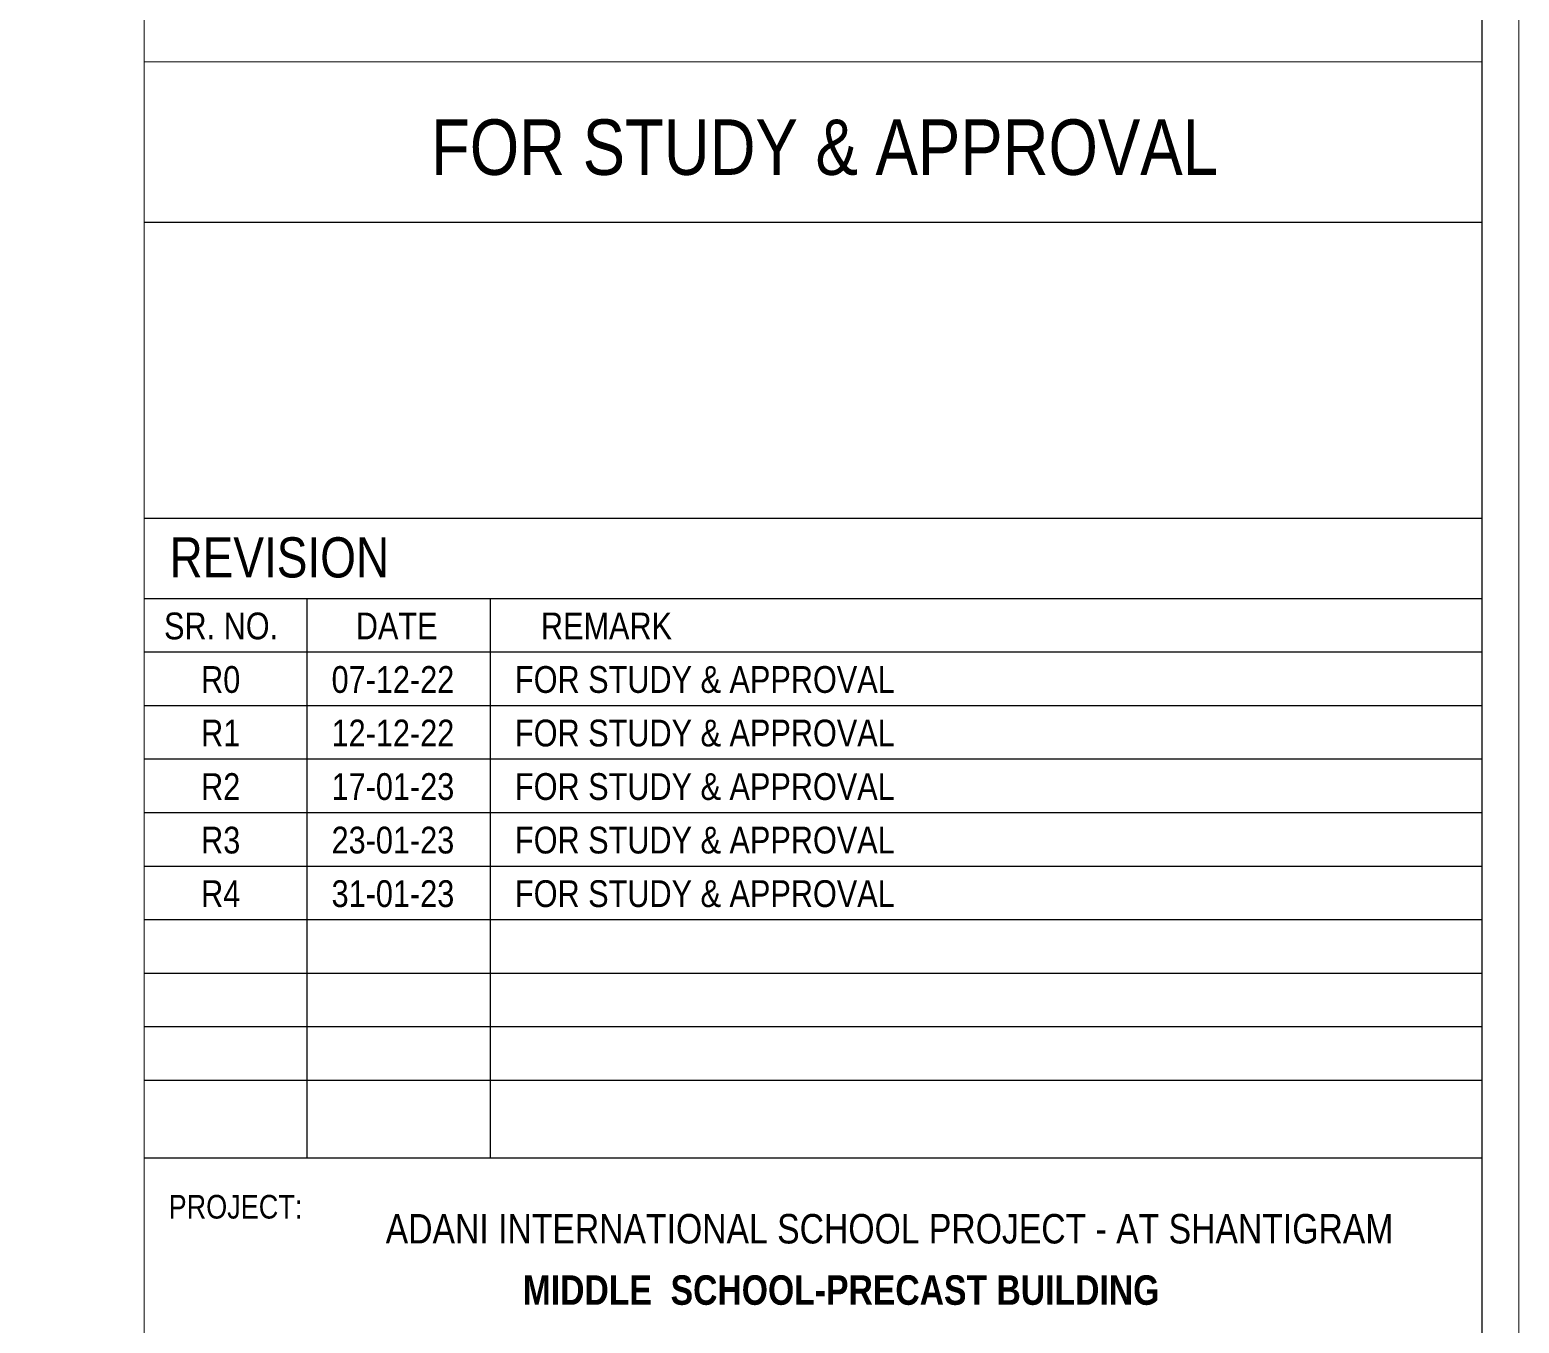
# Model space of a CAD drawing. Header units: millimetres. Extents: x 1112055 to 3390982, y -148532 to 766891.
# Drawn here: x 3188735 to 3203856, y 336356 to 349481 of the extents above; entities that cross this region are included whole.
import ezdxf

# ---------------------------------------------------------------- set-up
doc = ezdxf.new("R2010")
doc.units = ezdxf.units.MM
doc.layers.add('B TITLE BLOCK', color=250, linetype='Continuous', lineweight=0)
doc.layers.add('tb text', color=7, linetype='Continuous', lineweight=13)
doc.layers.add('FORMAT TEXT', color=7, linetype='Continuous')
doc.styles.add('SWINC', font='swissc.ttf')

msp = doc.modelspace()

# ---------------------------------------------------------------- linework, layer by layer
at = {"layer": 'B TITLE BLOCK', "color": 250, "lineweight": 0}
for p, q in [((3203478.2, 347526.9), (3189895.8, 347526.9)), ((3203478.2, 344523.1), (3189895.8, 344523.1)), ((3203478.2, 343708.1), (3189895.8, 343708.1)), ((3191548, 343708.1), (3191548, 338032)), ((3193409.8, 343708.1), (3193409.8, 338032)), ((3203478.2, 343164.8), (3189895.8, 343164.8)), ((3203478.2, 342621.5), (3189895.8, 342621.5)), ((3203478.2, 342078.2), (3189895.8, 342078.2)), ((3203478.2, 341534.9), (3189895.8, 341534.9)), ((3203478.2, 340991.7), (3189895.8, 340991.7)), ((3203478.2, 340448.4), (3189895.8, 340448.4)), ((3203478.2, 339905.1), (3189895.8, 339905.1)), ((3203478.2, 339361.8), (3189895.8, 339361.8)), ((3203478.2, 338818.5), (3189895.8, 338818.5))]:
    msp.add_line(p, q, dxfattribs=at)
at = {"layer": 'B TITLE BLOCK', "color": 1, "const_width": 8.39}
msp.add_lwpolyline([(3096454.4, 376187.5), (3096454.4, 300377.5), (3203851.9, 300377.5), (3203851.9, 376187.5)], close=True, dxfattribs=at)
at = {"layer": 'B TITLE BLOCK', "color": 250, "lineweight": 0}
for points, const_width in [([(3096828.1, 375813.7), (3096828.1, 300751.2), (3203478.2, 300751.2), (3203478.2, 375813.7)], 8.39), ([(3189895.8, 300751.2), (3203478.2, 300751.2), (3203478.2, 375813.7), (3189895.8, 375813.7)], 11.3), ([(3203478.2, 349156.8), (3189895.8, 349156.8), (3189895.8, 338032), (3203478.2, 338032)], 11.3)]:
    msp.add_lwpolyline(points, close=True, dxfattribs=dict(at, const_width=const_width))

# ---------------------------------------------------------------- texts
at = {"layer": 'FORMAT TEXT', "style": 'SWINC'}
msp.add_text('REVISION', height=407.47, dxfattribs=at).set_placement((3190153.1, 343923.6))
at = {"layer": 'FORMAT TEXT', "lineweight": 15, "style": 'SWINC'}
for s, p in [('SR. NO.', (3190097.9, 343295.8)), ('DATE', (3192045.1, 343295.8)), ('REMARK', (3193924.4, 343295.8))]:
    msp.add_text(s, height=271.65, dxfattribs=at).set_placement(p)
at = {"layer": 'FORMAT TEXT', "color": 252, "lineweight": 15, "style": 'SWINC'}
for s, height, p in [('R0', 271.65, (3190474.2, 342752.5)), ('07-12-22', 271.65, (3191798.8, 342752.5)), ('FOR STUDY & APPROVAL', 271.647, (3193660.6, 342752.5)), ('R1', 271.65, (3190474.2, 342209.2)), ('12-12-22', 271.65, (3191798.8, 342209.2)), ('FOR STUDY & APPROVAL', 271.647, (3193660.6, 342209.2)), ('R2', 271.65, (3190474.2, 341665.9)), ('17-01-23', 271.65, (3191798.8, 341665.9)), ('FOR STUDY & APPROVAL', 271.647, (3193660.6, 341665.9)), ('R3', 271.65, (3190474.2, 341122.6)), ('23-01-23', 271.65, (3191798.8, 341122.6)), ('FOR STUDY & APPROVAL', 271.647, (3193660.6, 341122.6)), ('R4', 271.65, (3190474.2, 340579.3)), ('31-01-23', 271.65, (3191798.8, 340579.3)), ('FOR STUDY & APPROVAL', 271.647, (3193660.6, 340579.3))]:
    msp.add_text(s, height=height, dxfattribs=at).set_placement(p)
at = {"layer": 'tb text', "style": 'SWINC'}
msp.add_text('FOR STUDY & APPROVAL', height=562.952, dxfattribs=at).set_placement((3192807.8, 348009.1))
at = {"layer": 'tb text', "color": 7, "style": 'SWINC'}
msp.add_text('PROJECT:', height=239.67, dxfattribs=at).set_placement((3190144.3, 337417.6))
at = {"layer": 'tb text', "char_height": 298.812, "attachment_point": 1, "style": 'SWINC'}
for s, insert, width in [('ADANI INTERNATIONAL SCHOOL PROJECT - AT SHANTIGRAM', (3192348.3, 337463.8), 19246.814), ('{\\fSwis721 Cn BT|b1|i0|c0|p34;MIDDLE  SCHOOL-PRECAST BUILDING}', (3193738.7, 336841.4), 6196.749)]:
    msp.add_mtext(s, dxfattribs=dict(at, insert=insert, width=width))

doc.saveas('drawing.dxf')
